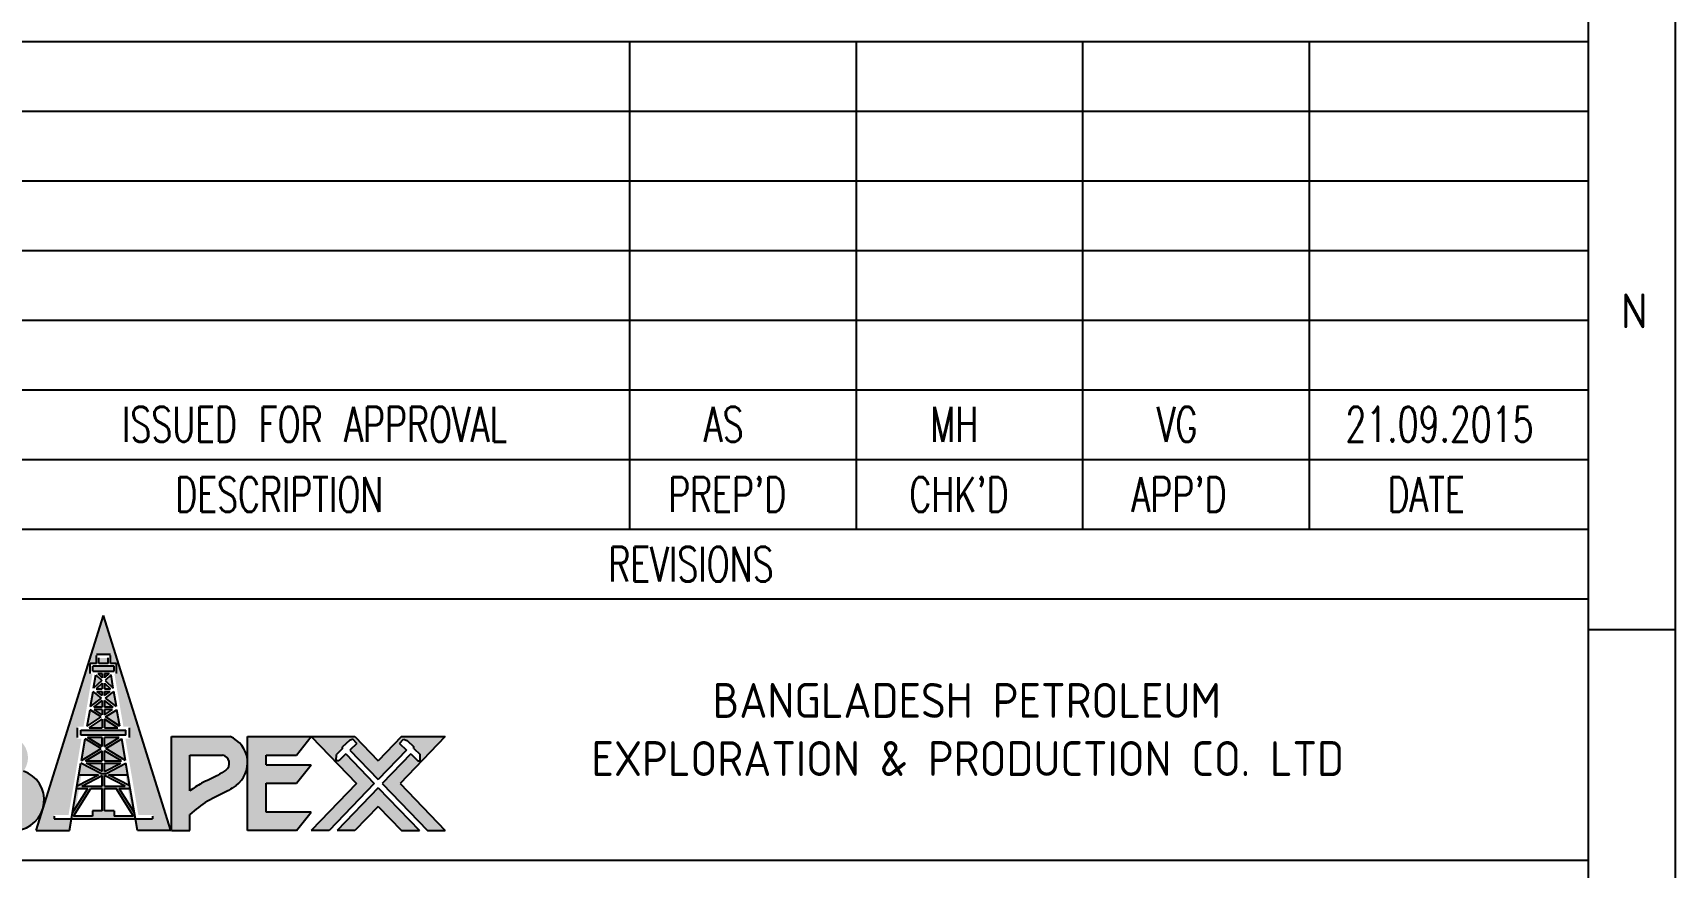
# Model space of a CAD drawing. Header units: inches. Extents: x 985 to 11353, y 526 to 2181.
# Drawn here: x 7622.6 to 7799.4, y 1181.1 to 1270.9 of the extents above; entities that cross this region are included whole.
import ezdxf

# ---------------------------------------------------------------- set-up
doc = ezdxf.new("R2010")
doc.units = ezdxf.units.IN
doc.header["$MEASUREMENT"] = 0
doc.layers.add('CABLE ROUTE FOR TOTAL PLANE-EMBED 2_DWG$0$SILICAGEL BORDER', color=7, linetype='Continuous')
doc.styles.add('CABLE ROUTE FOR TOTAL PLANE-EMBED 2_DWG$0$txt.shx', font='')
doc.styles.add('HZTXT', font='simplex.shx', dxfattribs={"width": 0.7})
doc.styles.get("Standard").update_dxf_attribs({"font": 'isocp3.shx'})
doc.styles.get('CABLE ROUTE FOR TOTAL PLANE-EMBED 2_DWG$0$txt.shx').set_extended_font_data('txt.shx')

# ---------------------------------------------------------------- blocks, each defined once
blk = doc.blocks.new('240A1')
at = {"lineweight": -3, "true_color": 0x008500}
h = blk.add_hatch(color=96, dxfattribs=at)
edge = h.paths.add_edge_path()
edge.add_line((1046024.47854611, 286314.3194872428), (1046024.244659214, 286314.3194872428))
edge.add_line((1046024.244659215, 286314.3194872428), (1046024.244659215, 286315.0192934594))
edge.add_line((1046024.244659215, 286315.0192934594), (1046024.597167288, 286315.0192934594))
edge.add_line((1046024.597167288, 286315.0192934594), (1046025.113445346, 286318.0650783862))
edge.add_line((1046025.113445346, 286318.0650783862), (1046024.98641935, 286318.0650783862))
edge.add_line((1046024.98641935, 286318.0650783862), (1046024.98641935, 286318.6329046621))
edge.add_line((1046024.98641935, 286318.6329046621), (1046025.338708924, 286318.6329046621))
edge.add_line((1046025.338708924, 286318.6329046621), (1046025.338708924, 286319.0995691365))
edge.add_line((1046025.338708924, 286319.0995691365), (1046026.14316959, 286319.0995691365))
edge.add_line((1046026.14316959, 286319.0995691365), (1046026.14316959, 286318.6329046621))
edge.add_line((1046026.14316959, 286318.6329046621), (1046026.495459163, 286318.6329046621))
edge.add_line((1046026.495459163, 286318.6329046621), (1046026.495459163, 286318.0315933115))
edge.add_line((1046026.495459163, 286318.0315933115), (1046026.37410908, 286318.0315933115))
edge.add_line((1046026.37410908, 286318.0315933115), (1046026.884711226, 286315.0192934594))
edge.add_line((1046026.884711226, 286315.0192934594), (1046027.237219299, 286315.0192934594))
edge.add_line((1046027.237219299, 286315.0192934594), (1046027.237219299, 286314.3194872428))
edge.add_line((1046027.237219299, 286314.3194872428), (1046027.003332403, 286314.3194872428))
edge.add_line((1046027.003332403, 286314.3194872428), (1046027.744329509, 286309.947971198))
edge.add_line((1046027.744329509, 286309.947971198), (1046028.564470519, 286309.947971198))
edge.add_line((1046028.564470519, 286309.947971198), (1046028.564470519, 286309.7256011958))
edge.add_line((1046028.564470519, 286309.7256011958), (1046027.5743429, 286309.7256011958))
edge.add_line((1046027.5743429, 286309.7256011958), (1046027.68935508, 286309.0470862778))
edge.add_line((1046027.68935508, 286309.0470862778), (1046029.608305017, 286309.0470862778))
edge.add_line((1046029.608305017, 286309.0470862778), (1046025.740939257, 286321.3945671889))
edge.add_line((1046025.740939257, 286321.3945671889), (1046021.96937988, 286309.352970841))
edge.add_arc((1046015.821471718, 286311.2026008168), 6.420117274448169, 341.9619347280242, 343.2558142216899, ccw=False)
edge.add_line((1046021.92604669, 286309.2146193729), (1046021.873573497, 286309.0470862778))
edge.add_line((1046021.873573497, 286309.0470862778), (1046023.792523433, 286309.0470862778))
edge.add_line((1046023.792523433, 286309.0470862778), (1046023.907535613, 286309.7256011958))
edge.add_line((1046023.907535613, 286309.7256011958), (1046022.917407995, 286309.7256011958))
edge.add_line((1046022.917407995, 286309.7256011958), (1046022.917407995, 286309.947971198))
edge.add_line((1046022.917407995, 286309.947971198), (1046023.737549005, 286309.947971198))
edge.add_line((1046023.737549005, 286309.947971198), (1046024.47854611, 286314.3194872428))
h = blk.add_hatch(color=96, dxfattribs=at)
h.paths.add_polyline_path([(1046025.809833606, 286313.6355855612), (1046025.809833606, 286313.0544091773), (1046026.774016653, 286313.0544091773)])
h.paths.add_polyline_path([(1046026.739010386, 286312.9166204791), (1046025.809833606, 286312.9166204791), (1046025.809833606, 286312.4352542259)])
h.paths.add_polyline_path([(1046025.672044908, 286312.9166204791), (1046024.742868127, 286312.9166204791), (1046025.672044908, 286312.4352542259)])
h.paths.add_polyline_path([(1046025.672044908, 286313.6355855612), (1046024.707861861, 286313.0544091773), (1046025.672044908, 286313.0544091773)])
h.paths.add_polyline_path([(1046024.685206148, 286314.3134723181), (1046024.475296821, 286313.0751112138), (1046025.607484194, 286313.7575548281)])
h.paths.add_polyline_path([(1046025.672044908, 286314.3864573923), (1046024.831032601, 286314.3864573923), (1046025.672044908, 286313.879524095)])
h.paths.add_polyline_path([(1046026.650845913, 286314.3864573923), (1046025.809833606, 286314.3864573923), (1046025.809833606, 286313.879524095)])
h.paths.add_polyline_path([(1046026.796672365, 286314.3134723181), (1046025.874394319, 286313.7575548281), (1046027.006581693, 286313.0751112138)])
h.paths.add_polyline_path([(1046027.032460451, 286314.8145346118), (1046024.449418062, 286314.8145346118), (1046024.449418062, 286314.5242460906), (1046027.032460451, 286314.5242460906)])
h.paths.add_polyline_path([(1046025.809833606, 286315.4423445393), (1046025.809833606, 286314.95232331), (1046026.56215288, 286314.95232331)])
h.paths.add_polyline_path([(1046025.672044908, 286315.4423445393), (1046024.919725634, 286314.95232331), (1046025.672044908, 286314.95232331)])
h.paths.add_polyline_path([(1046025.614708688, 286315.569438654), (1046024.969351682, 286315.9897902842), (1046024.809161507, 286315.0447475643)])
h.paths.add_polyline_path([(1046026.512526831, 286315.9897902842), (1046025.867169825, 286315.569438654), (1046026.672717006, 286315.0447475643)])
h.paths.add_polyline_path([(1046026.267973187, 286315.9949408097), (1046025.809833606, 286315.9949408097), (1046025.809833606, 286315.6965327688)])
h.paths.add_polyline_path([(1046025.672044908, 286315.9949408097), (1046025.213905326, 286315.9949408097), (1046025.672044908, 286315.6965327688)])
h.paths.add_polyline_path([(1046025.672044908, 286316.513849104), (1046025.182535573, 286316.132729508), (1046025.672044908, 286316.132729508)])
h.paths.add_polyline_path([(1046025.809833606, 286316.513849104), (1046025.809833606, 286316.132729508), (1046026.299342941, 286316.132729508)])
h.paths.add_polyline_path([(1046026.336063406, 286317.0308371239), (1046025.853084335, 286316.6548018264), (1046026.482925513, 286316.164423404)])
h.paths.add_polyline_path([(1046025.145815108, 286317.0308371239), (1046024.998953, 286316.164423404), (1046025.628794178, 286316.6548018264)])
h.paths.add_polyline_path([(1046025.672044908, 286317.0390765331), (1046025.359522581, 286317.0390765331), (1046025.672044908, 286316.7957545488)])
h.paths.add_polyline_path([(1046026.122355932, 286317.0390765331), (1046025.809833606, 286317.0390765331), (1046025.809833606, 286316.7957545488)])
h.paths.add_polyline_path([(1046025.809833606, 286317.5029219451), (1046025.809833606, 286317.1768652313), (1046026.15113741, 286317.1768652313)])
h.paths.add_polyline_path([(1046025.672044908, 286317.5029219451), (1046025.330741104, 286317.1768652313), (1046025.672044908, 286317.1768652313)])
h.paths.add_polyline_path([(1046025.641203868, 286317.6640184737), (1046025.307225278, 286317.9830772136), (1046025.178160854, 286317.2216610145)])
h.paths.add_polyline_path([(1046025.672044908, 286318.0650783862), (1046025.420860337, 286318.0650783862), (1046025.672044908, 286317.8251150022)])
h.paths.add_polyline_path([(1046026.061018177, 286318.0650783862), (1046025.809833606, 286318.0650783862), (1046025.809833606, 286317.8251150022)])
h.paths.add_polyline_path([(1046026.174653235, 286317.9830772136), (1046025.840674645, 286317.6640184737), (1046026.303717659, 286317.2216610145)])
h.paths.add_polyline_path([(1046026.357670465, 286318.4951159638), (1046025.124208049, 286318.4951159638), (1046025.124208049, 286318.2028670845), (1046026.357670465, 286318.2028670845)])
h.paths.add_polyline_path([(1046026.005380891, 286318.9617804383), (1046025.476497622, 286318.9617804383), (1046025.476497622, 286318.6329046621), (1046026.005380891, 286318.6329046621)])
h = blk.add_hatch(color=96, dxfattribs=at)
h.paths.add_polyline_path([(1046021.143928594, 286312.4683004221, 0.493757185457021), (1046020.633248468, 286314.3886699319), (1046018.464616782, 286314.3886699319), (1046018.464616782, 286309.0470862778), (1046020.741903814, 286309.0470862778, 0.8080166113142113)])
h.paths.add_polyline_path([(1046020.169620735, 286312.7250530722), (1046019.434536525, 286312.7293778826), (1046019.434536525, 286313.3513027625), (1046020.165910927, 286313.3556057467, -1.005900728992336)], flags=16)
h = blk.add_hatch(color=96, dxfattribs=at)
edge = h.paths.add_edge_path()
edge.add_spline(control_points=[(1046030.698452365, 286309.9689207612), (1046031.023979152, 286310.2443326699), (1046031.69695703, 286310.8137055438), (1046032.691366337, 286311.1911812901), (1046033.210716817, 286311.5398222658), (1046033.354303636, 286311.6362123737)], knot_values=[0, 0, 0, 0, 0.2854102591536394, 0.5900429659017357, 0.7064492234682908, 0.7064492234682908, 0.7064492234682908, 0.7064492234682908], degree=3, periodic=0)
edge.add_arc((1046032.398506794, 286312.9413196633), 1.617668891312851, 306.2172261304676, 359.216235592245)
edge.add_line((1046034.016024336, 286312.9191918247), (1046034.016024336, 286312.9634475019))
edge.add_arc((1046032.398506794, 286312.9413196633), 1.617668891312851, 0.7837644077550034, 67.95242044513195)
edge.add_line((1046033.005741544, 286314.4406923986), (1046029.641183948, 286314.4406923986))
edge.add_line((1046029.641183948, 286314.4406923986), (1046029.641183948, 286309.0470862778))
edge.add_line((1046029.641183948, 286309.0470862778), (1046030.698452365, 286309.0470862778))
edge.add_line((1046030.698452365, 286309.0470862778), (1046030.698452365, 286309.9689207612))
edge = h.paths.add_edge_path(flags=16)
edge.add_line((1046030.698452365, 286311.3373849932), (1046030.698452365, 286313.3834239807))
edge.add_line((1046030.698452365, 286313.3834239807), (1046032.582310161, 286313.3834239807))
edge.add_arc((1046032.469740961, 286312.9057557941), 0.490753218139046, -52.59611243457488, 76.73940035931543, ccw=False)
edge.add_spline(control_points=[(1046032.767839061, 286312.5159144879), (1046032.610120422, 286312.410769356), (1046032.169478795, 286312.1170100254), (1046031.423325515, 286311.8248278536), (1046030.919740623, 286311.4861908653), (1046030.698452365, 286311.3373849932)], knot_values=[0, 0, 0, 0, 0.1275011013348279, 0.3562184716653669, 0.5355067172174308, 0.5355067172174308, 0.5355067172174308, 0.5355067172174308], degree=3, periodic=0)
blk.add_hatch(color=96, dxfattribs=at).paths.add_polyline_path([(1046034.016024336, 286309.0470862778), (1046036.817118579, 286309.0470862778), (1046037.671869114, 286310.1043546957), (1046035.073292754, 286310.1043546957), (1046035.073292754, 286311.7671904673), (1046036.817118579, 286311.7671904673), (1046037.671869114, 286312.8244588852), (1046035.073292754, 286312.8244588852), (1046035.073292754, 286313.3834239807), (1046036.817118579, 286313.3834239807), (1046037.671869114, 286314.4406923986), (1046034.016024336, 286314.4406923986), (1046034.016024336, 286312.9634475019, -0.006839741393709764), (1046034.016024336, 286312.9191918247)])
h = blk.add_hatch(color=96, dxfattribs=at)
h.paths.add_polyline_path([(1046040.262692939, 286311.7438893382), (1046037.671869114, 286309.0470862778), (1046038.698629212, 286309.0470862778), (1046041.289453037, 286311.7438893382), (1046039.654619039, 286313.4455972214), (1046039.255151422, 286313.0618279225), (1046039.108861964, 286313.0496340478), (1046039.112951705, 286313.4070484518), (1046039.471244241, 286313.751260772), (1046039.471244241, 286313.8525579727), (1046039.863476536, 286314.2293762839), (1046040.062168766, 286314.2951388291), (1046040.290988756, 286314.0569588171), (1046039.891521138, 286313.6731895181), (1046041.517228262, 286311.9809818488), (1046043.142935385, 286313.6731895181), (1046042.743467768, 286314.0569588171), (1046042.972287758, 286314.2951388291), (1046043.170979988, 286314.2293762839), (1046043.563212283, 286313.8525579727), (1046043.563212283, 286313.751260772), (1046043.921504819, 286313.4070484518), (1046043.92559456, 286313.0496340478), (1046043.779305102, 286313.0618279225), (1046043.379837484, 286313.4455972214), (1046041.745003487, 286311.7438893382), (1046044.335827312, 286309.0470862778), (1046045.362587409, 286309.0470862778), (1046042.771763585, 286311.7438893382), (1046045.362587409, 286314.4406923986), (1046042.853516764, 286314.4406923986), (1046041.517228262, 286313.049742197), (1046040.18093976, 286314.4406923986), (1046037.671869114, 286314.4406923986)])
h.paths.add_polyline_path([(1046041.517228262, 286311.5067968276), (1046039.154179663, 286309.0470862778), (1046040.18093976, 286309.0470862778), (1046041.517228262, 286310.4380364795), (1046042.853516764, 286309.0470862778), (1046043.880276861, 286309.0470862778)], flags=17)
h = blk.add_hatch(color=96, dxfattribs=at)
h.paths.add_polyline_path([(1046027.5743429, 286309.7256011958), (1046027.518009611, 286310.0579397082), (1046026.634116519, 286311.4617811806), (1046027.28005041, 286311.4617811806), (1046027.253954269, 286311.615735488), (1046026.023697666, 286312.2530781598), (1046027.145921022, 286312.2530781598), (1046027.033859141, 286312.9141877747), (1046025.890711547, 286312.321972509), (1046025.591166966, 286312.321972509), (1046024.448019373, 286312.9141877747), (1046024.335957491, 286312.2530781598), (1046025.458180848, 286312.2530781598), (1046024.227924244, 286311.615735488), (1046024.201828104, 286311.4617811806), (1046024.847761995, 286311.4617811806), (1046023.963868902, 286310.0579397082), (1046023.907535613, 286309.7256011958)])
h.paths.add_polyline_path([(1046025.672044908, 286310.1896392872), (1046025.117422836, 286310.1896392872), (1046025.117422836, 286309.8810010485), (1046024.01528959, 286309.8810010485), (1046025.010587612, 286311.4617811806), (1046025.672044908, 286311.4617811806)], flags=16)
h.paths.add_polyline_path([(1046025.809833606, 286310.1896392872), (1046025.809833606, 286311.4617811806), (1046026.471290902, 286311.4617811806), (1046027.466588923, 286309.8810010485), (1046026.364455678, 286309.8810010485), (1046026.364455678, 286310.1896392872)], flags=16)
h.paths.add_polyline_path([(1046025.672044908, 286311.5995698789), (1046024.496264501, 286311.5995698789), (1046025.672044908, 286312.208690792)], flags=16)
h.paths.add_polyline_path([(1046025.809833606, 286311.5995698789), (1046025.809833606, 286312.208690792), (1046026.985614013, 286311.5995698789)], flags=16)
h = blk.add_hatch(color=96, dxfattribs=at)
h.paths.add_polyline_path([(1046024.475711658, 286312.2530781598), (1046024.335957491, 286312.2530781598), (1046024.227924244, 286311.615735488), (1046024.381132146, 286311.6951058676)])
h.paths.add_polyline_path([(1046024.337678976, 286311.4387536767), (1046024.34158227, 286311.4617811806), (1046024.201828104, 286311.4617811806), (1046023.963868902, 286310.0579397082), (1046024.155107888, 286310.3616746528)])
h.paths.add_polyline_path([(1046027.145921022, 286312.2530781598), (1046027.006166856, 286312.2530781598), (1046027.100746367, 286311.6951058676), (1046027.253954269, 286311.615735488)])
h.paths.add_polyline_path([(1046027.28005041, 286311.4617811806), (1046027.140296243, 286311.4617811806), (1046027.144199538, 286311.4387536767), (1046027.326770625, 286310.3616746528), (1046027.518009611, 286310.0579397082)])
at = {"lineweight": -3}
for p, q in [((1046010.9679728, 286354.3470175929), (1046110.9679728, 286354.3470175929)), ((1046055.9679728, 286326.3470175929), (1046055.9679728, 286354.3470175929)), ((1046068.9679728, 286326.3470175929), (1046068.9679728, 286354.3470175929)), ((1046081.9679728, 286326.3470175929), (1046081.9679728, 286354.3470175929)), ((1046094.9679728, 286326.3470175929), (1046094.9679728, 286354.3470175929)), ((1046010.9679728, 286350.3470175929), (1046110.9679728, 286350.3470175929)), ((1046010.9679728, 286346.3470175929), (1046110.9679728, 286346.3470175929)), ((1046010.9679728, 286342.3470175929), (1046110.9679728, 286342.3470175929)), ((1046010.9679728, 286338.3470175929), (1046110.9679728, 286338.3470175929)), ((1046010.9679728, 286334.3470175929), (1046110.9679728, 286334.3470175929)), ((1046010.9679728, 286334.3470175929), (1046110.9679728, 286334.3470175929)), ((1046010.9679728, 286330.3470175929), (1046110.9679728, 286330.3470175929)), ((1046010.9679728, 286326.3470175929), (1046110.9679728, 286326.3470175929)), ((1046010.9679728, 286322.3470175929), (1046110.9679728, 286322.3470175929))]:
    blk.add_line(p, q, dxfattribs=at)
at = {"color": 96, "lineweight": -3, "true_color": 0x008500}
for p, q in [((1046021.873573497, 286309.0470862778), (1046025.740939257, 286321.3945671889)), ((1046029.608305017, 286309.0470862778), (1046025.740939257, 286321.3945671889)), ((1046026.14316959, 286319.160069095), (1046025.338708924, 286319.160069095)), ((1046025.338708924, 286318.6329046621), (1046025.338708924, 286319.0995691365)), ((1046025.476497622, 286318.6329046621), (1046025.476497622, 286318.9617804383)), ((1046026.005380891, 286318.6329046621), (1046026.005380891, 286318.9617804383)), ((1046026.14316959, 286318.6329046621), (1046026.14316959, 286319.0995691365)), ((1046024.98641935, 286318.0650783862), (1046024.98641935, 286318.6329046621)), ((1046025.338708924, 286318.6329046621), (1046024.98641935, 286318.6329046621)), ((1046025.124208049, 286318.2028670845), (1046025.124208049, 286318.4951159638)), ((1046026.357670465, 286318.4951159638), (1046025.124208049, 286318.4951159638)), ((1046025.124208049, 286318.2028670845), (1046026.357670465, 286318.2028670845)), ((1046025.178160854, 286317.2216610145), (1046025.307225278, 286317.9830772136)), ((1046025.307225278, 286317.9830772136), (1046025.641203868, 286317.6640184737)), ((1046025.420860337, 286318.0650783862), (1046025.672044908, 286318.0650783862)), ((1046025.420860337, 286318.0650783862), (1046025.672044908, 286317.8251150022)), ((1046026.005380891, 286318.6329046621), (1046025.476497622, 286318.6329046621)), ((1046025.672044908, 286318.0650783862), (1046025.672044908, 286317.8251150022)), ((1046025.809833606, 286318.0650783862), (1046026.061018177, 286318.0650783862)), ((1046025.809833606, 286318.0650783862), (1046025.809833606, 286317.8251150022)), ((1046026.061018177, 286318.0650783862), (1046025.809833606, 286317.8251150022)), ((1046026.174653235, 286317.9830772136), (1046025.840674645, 286317.6640184737)), ((1046026.495459163, 286318.6329046621), (1046026.14316959, 286318.6329046621)), ((1046026.303717659, 286317.2216610145), (1046026.174653235, 286317.9830772136)), ((1046026.357670465, 286318.2028670845), (1046026.357670465, 286318.4951159638)), ((1046026.495459163, 286318.0650783862), (1046026.495459163, 286318.6329046621)), ((1046025.641203868, 286317.6640184737), (1046025.178160854, 286317.2216610145)), ((1046025.672044908, 286317.5029219451), (1046025.330741104, 286317.1768652313)), ((1046025.330741104, 286317.1768652313), (1046025.672044908, 286317.1768652313)), ((1046025.359522581, 286317.0390765331), (1046025.672044908, 286317.0390765331)), ((1046025.672044908, 286316.7957545488), (1046025.359522581, 286317.0390765331)), ((1046025.672044908, 286317.5029219451), (1046025.672044908, 286317.1768652313)), ((1046025.672044908, 286317.0390765331), (1046025.672044908, 286316.7957545488)), ((1046025.809833606, 286317.5029219451), (1046025.809833606, 286317.1768652313)), ((1046025.809833606, 286317.5029219451), (1046026.15113741, 286317.1768652313)), ((1046025.809833606, 286317.1768652313), (1046026.15113741, 286317.1768652313)), ((1046025.809833606, 286317.0390765331), (1046025.809833606, 286316.7957545488)), ((1046025.809833606, 286317.0390765331), (1046026.122355932, 286317.0390765331)), ((1046025.809833606, 286316.7957545488), (1046026.122355932, 286317.0390765331)), ((1046025.840674645, 286317.6640184737), (1046026.303717659, 286317.2216610145)), ((1046024.998953, 286316.164423404), (1046025.145815108, 286317.0308371239)), ((1046024.998953, 286316.164423404), (1046025.628794178, 286316.6548018264)), ((1046025.628794178, 286316.6548018264), (1046025.145815108, 286317.0308371239)), ((1046025.182535573, 286316.132729508), (1046025.672044908, 286316.513849104)), ((1046025.672044908, 286316.132729508), (1046025.182535573, 286316.132729508)), ((1046025.672044908, 286316.513849104), (1046025.672044908, 286316.132729508)), ((1046025.809833606, 286316.513849104), (1046025.809833606, 286316.132729508)), ((1046026.299342941, 286316.132729508), (1046025.809833606, 286316.513849104)), ((1046026.299342941, 286316.132729508), (1046025.809833606, 286316.132729508)), ((1046025.853084335, 286316.6548018264), (1046026.336063406, 286317.0308371239)), ((1046026.482925513, 286316.164423404), (1046025.853084335, 286316.6548018264)), ((1046026.482925513, 286316.164423404), (1046026.336063406, 286317.0308371239)), ((1046024.809161507, 286315.0447475643), (1046024.969351682, 286315.9897902842)), ((1046024.809161507, 286315.0447475643), (1046025.614708688, 286315.569438654)), ((1046024.919725634, 286314.95232331), (1046025.672044908, 286315.4423445393)), ((1046025.614708688, 286315.569438654), (1046024.969351682, 286315.9897902842)), ((1046025.672044908, 286315.9949408097), (1046025.213905326, 286315.9949408097)), ((1046025.672044908, 286315.6965327688), (1046025.213905326, 286315.9949408097)), ((1046025.672044908, 286315.9949408097), (1046025.672044908, 286315.6965327688)), ((1046025.672044908, 286315.4423445393), (1046025.672044908, 286314.95232331)), ((1046025.809833606, 286315.9949408097), (1046025.809833606, 286315.6965327688)), ((1046026.267973187, 286315.9949408097), (1046025.809833606, 286315.9949408097)), ((1046025.809833606, 286315.6965327688), (1046026.267973187, 286315.9949408097)), ((1046025.809833606, 286315.4423445393), (1046025.809833606, 286314.95232331)), ((1046026.56215288, 286314.95232331), (1046025.809833606, 286315.4423445393)), ((1046025.867169825, 286315.569438654), (1046026.512526831, 286315.9897902842)), ((1046026.672717006, 286315.0447475643), (1046025.867169825, 286315.569438654)), ((1046026.672717006, 286315.0447475643), (1046026.512526831, 286315.9897902842)), ((1046024.244659215, 286314.3864573923), (1046024.244659215, 286314.95232331)), ((1046024.449418062, 286314.5242460906), (1046024.449418062, 286314.8145346118)), ((1046024.449418062, 286314.8145346118), (1046027.032460451, 286314.8145346118)), ((1046027.032460451, 286314.5242460906), (1046024.449418062, 286314.5242460906)), ((1046024.475296821, 286313.0751112138), (1046024.685206148, 286314.3134723181)), ((1046025.607484194, 286313.7575548281), (1046024.685206148, 286314.3134723181)), ((1046025.672044908, 286314.3864573923), (1046024.831032601, 286314.3864573923)), ((1046025.672044908, 286313.879524095), (1046024.831032601, 286314.3864573923)), ((1046024.919725634, 286314.95232331), (1046025.672044908, 286314.95232331)), ((1046025.672044908, 286313.879524095), (1046025.672044908, 286314.3864573923)), ((1046025.809833606, 286314.95232331), (1046026.56215288, 286314.95232331)), ((1046026.650845913, 286314.3864573923), (1046025.809833606, 286314.3864573923)), ((1046025.809833606, 286313.879524095), (1046025.809833606, 286314.3864573923)), ((1046025.809833606, 286313.879524095), (1046026.650845913, 286314.3864573923)), ((1046025.874394319, 286313.7575548281), (1046026.796672365, 286314.3134723181)), ((1046027.006581693, 286313.0751112138), (1046026.796672365, 286314.3134723181)), ((1046027.032460451, 286314.5242460906), (1046027.032460451, 286314.8145346118)), ((1046027.237219299, 286314.3864573923), (1046027.237219299, 286314.95232331)), ((1046029.641183948, 286309.0470862778), (1046029.641183948, 286314.4406923986)), ((1046029.641183948, 286314.4406923986), (1046033.005741544, 286314.4406923986)), ((1046034.016024336, 286309.0470862778), (1046034.016024336, 286314.4406923986)), ((1046034.016024336, 286314.4406923986), (1046037.671869114, 286314.4406923986)), ((1046036.817118579, 286313.3834239807), (1046037.671869114, 286314.4406923986)), ((1046037.671869114, 286314.4406923986), (1046040.262692939, 286311.7438893382)), ((1046037.671869114, 286314.4406923986), (1046040.18093976, 286314.4406923986)), ((1046039.863476536, 286314.2293762839), (1046039.471244241, 286313.8525579727)), ((1046040.062168766, 286314.2951388291), (1046039.863476536, 286314.2293762839)), ((1046040.290988756, 286314.0569588171), (1046040.062168766, 286314.2951388291)), ((1046040.18093976, 286314.4406923986), (1046041.517228262, 286313.049742197)), ((1046042.853516764, 286314.4406923986), (1046041.517228262, 286313.049742197)), ((1046042.743467768, 286314.0569588171), (1046042.972287758, 286314.2951388291)), ((1046045.362587409, 286314.4406923986), (1046042.771763585, 286311.7438893382)), ((1046042.853516764, 286314.4406923986), (1046045.362587409, 286314.4406923986)), ((1046042.972287758, 286314.2951388291), (1046043.170979988, 286314.2293762839)), ((1046043.170979988, 286314.2293762839), (1046043.563212283, 286313.8525579727)), ((1046024.475296821, 286313.0751112138), (1046025.607484194, 286313.7575548281)), ((1046024.707861861, 286313.0544091773), (1046025.672044908, 286313.6355855612)), ((1046025.672044908, 286313.0544091773), (1046025.672044908, 286313.6355855612)), ((1046025.809833606, 286313.0544091773), (1046025.809833606, 286313.6355855612)), ((1046026.774016653, 286313.0544091773), (1046025.809833606, 286313.6355855612)), ((1046027.006581693, 286313.0751112138), (1046025.874394319, 286313.7575548281)), ((1046030.698452365, 286311.3373849932), (1046030.698452365, 286313.3834239807)), ((1046030.698452365, 286313.3834239807), (1046032.582310161, 286313.3834239807)), ((1046035.073292754, 286312.8244588852), (1046035.073292754, 286313.3834239807)), ((1046035.073292754, 286313.3834239807), (1046036.817118579, 286313.3834239807)), ((1046039.108861964, 286313.0496340478), (1046039.112951705, 286313.4070484518)), ((1046039.471244241, 286313.751260772), (1046039.112951705, 286313.4070484518)), ((1046039.654619039, 286313.4455972214), (1046039.255151422, 286313.0618279225)), ((1046039.471244241, 286313.751260772), (1046039.471244241, 286313.8525579727)), ((1046039.654619039, 286313.4455972214), (1046041.289453037, 286311.7438893382)), ((1046040.290988756, 286314.0569588171), (1046039.891521138, 286313.6731895181)), ((1046039.891521138, 286313.6731895181), (1046041.517228262, 286311.9809818488)), ((1046043.142935385, 286313.6731895181), (1046041.517228262, 286311.9809818488)), ((1046043.379837484, 286313.4455972214), (1046041.745003487, 286311.7438893382)), ((1046042.743467768, 286314.0569588171), (1046043.142935385, 286313.6731895181)), ((1046043.379837484, 286313.4455972214), (1046043.779305102, 286313.0618279225)), ((1046043.563212283, 286313.751260772), (1046043.563212283, 286313.8525579727)), ((1046043.563212283, 286313.751260772), (1046043.921504819, 286313.4070484518)), ((1046043.92559456, 286313.0496340478), (1046043.921504819, 286313.4070484518)), ((1046024.201828104, 286311.4617811806), (1046024.448019373, 286312.9141877747)), ((1046025.591166966, 286312.321972509), (1046024.448019373, 286312.9141877747)), ((1046024.707861861, 286313.0544091773), (1046025.672044908, 286313.0544091773)), ((1046024.742868127, 286312.9166204791), (1046025.672044908, 286312.9166204791)), ((1046025.672044908, 286312.4352542259), (1046024.742868127, 286312.9166204791)), ((1046025.591166966, 286312.321972509), (1046025.890711547, 286312.321972509)), ((1046025.672044908, 286312.4352542259), (1046025.672044908, 286312.9166204791)), ((1046025.809833606, 286313.0544091773), (1046026.774016653, 286313.0544091773)), ((1046025.809833606, 286312.4352542259), (1046025.809833606, 286312.9166204791)), ((1046025.809833606, 286312.9166204791), (1046026.739010386, 286312.9166204791)), ((1046025.809833606, 286312.4352542259), (1046026.739010386, 286312.9166204791)), ((1046025.890711547, 286312.321972509), (1046027.033859141, 286312.9141877747)), ((1046027.28005041, 286311.4617811806), (1046027.033859141, 286312.9141877747)), ((1046035.073292754, 286312.8244588852), (1046037.671869114, 286312.8244588852)), ((1046036.817118579, 286311.7671904673), (1046037.671869114, 286312.8244588852)), ((1046039.255151422, 286313.0618279225), (1046039.108861964, 286313.0496340478)), ((1046043.779305102, 286313.0618279225), (1046043.92559456, 286313.0496340478)), ((1046023.907535613, 286309.7256011958), (1046024.201828104, 286311.4617811806)), ((1046023.963868902, 286310.0579397082), (1046024.847761995, 286311.4617811806)), ((1046024.01528959, 286309.8810010485), (1046025.010587612, 286311.4617811806)), ((1046024.201828104, 286311.4617811806), (1046024.847761995, 286311.4617811806)), ((1046024.227924244, 286311.615735488), (1046025.458180848, 286312.2530781598)), ((1046024.335957491, 286312.2530781598), (1046025.458180848, 286312.2530781598)), ((1046024.496264501, 286311.5995698789), (1046025.672044908, 286312.208690792)), ((1046024.496264501, 286311.5995698789), (1046025.672044908, 286311.5995698789)), ((1046025.010587612, 286311.4617811806), (1046025.672044908, 286311.4617811806)), ((1046025.672044908, 286311.5995698789), (1046025.672044908, 286312.208690792)), ((1046025.672044908, 286310.1896392872), (1046025.672044908, 286311.4617811806)), ((1046025.809833606, 286311.5995698789), (1046025.809833606, 286312.208690792)), ((1046026.985614013, 286311.5995698789), (1046025.809833606, 286312.208690792)), ((1046025.809833606, 286311.5995698789), (1046026.985614013, 286311.5995698789)), ((1046025.809833606, 286310.1896392872), (1046025.809833606, 286311.4617811806)), ((1046025.809833606, 286311.4617811806), (1046026.471290902, 286311.4617811806)), ((1046027.253954269, 286311.615735488), (1046026.023697666, 286312.2530781598)), ((1046026.023697666, 286312.2530781598), (1046027.145921022, 286312.2530781598)), ((1046027.466588923, 286309.8810010485), (1046026.471290902, 286311.4617811806)), ((1046026.634116519, 286311.4617811806), (1046027.28005041, 286311.4617811806)), ((1046027.518009611, 286310.0579397082), (1046026.634116519, 286311.4617811806)), ((1046027.5743429, 286309.7256011958), (1046027.28005041, 286311.4617811806)), ((1046035.073292754, 286310.1043546957), (1046035.073292754, 286311.7671904673)), ((1046035.073292754, 286311.7671904673), (1046036.817118579, 286311.7671904673)), ((1046040.262692939, 286311.7438893382), (1046037.671869114, 286309.0470862778)), ((1046041.289453037, 286311.7438893382), (1046038.698629212, 286309.0470862778)), ((1046041.289453037, 286311.7438893382), (1046038.698629212, 286309.0470862778)), ((1046041.517228262, 286311.5067968276), (1046039.154179663, 286309.0470862778)), ((1046041.517228262, 286311.5067968276), (1046039.154179663, 286309.0470862778)), ((1046041.517228262, 286311.5067968276), (1046043.880276861, 286309.0470862778)), ((1046041.745003487, 286311.7438893382), (1046044.335827312, 286309.0470862778)), ((1046042.771763585, 286311.7438893382), (1046045.362587409, 286309.0470862778)), ((1046041.517228262, 286310.4380364795), (1046040.18093976, 286309.0470862778)), ((1046041.517228262, 286310.4380364795), (1046042.853516764, 286309.0470862778)), ((1046022.917407995, 286309.8810010485), (1046022.917407995, 286309.7256011958)), ((1046022.917407995, 286309.7256011958), (1046028.564470519, 286309.7256011958)), ((1046023.792523433, 286309.0470862778), (1046023.907535613, 286309.7256011958)), ((1046025.117422836, 286309.8810010485), (1046024.01528959, 286309.8810010485)), ((1046025.672044908, 286310.1896392872), (1046025.117422836, 286310.1896392872)), ((1046025.117422836, 286310.1896392872), (1046025.117422836, 286309.8810010485)), ((1046026.364455678, 286310.1896392872), (1046025.809833606, 286310.1896392872)), ((1046026.364455678, 286310.1896392872), (1046026.364455678, 286309.8810010485)), ((1046027.466588923, 286309.8810010485), (1046026.364455678, 286309.8810010485)), ((1046027.68935508, 286309.0470862778), (1046027.5743429, 286309.7256011958)), ((1046028.564470519, 286309.8810010485), (1046028.564470519, 286309.7256011958)), ((1046030.698452365, 286309.0470862778), (1046030.698452365, 286309.9689207612)), ((1046037.671869114, 286310.1043546957), (1046035.073292754, 286310.1043546957)), ((1046036.817118579, 286309.0470862778), (1046037.671869114, 286310.1043546957)), ((1046021.873573497, 286309.0470862778), (1046023.792523433, 286309.0470862778)), ((1046029.608305017, 286309.0470862778), (1046027.68935508, 286309.0470862778)), ((1046029.641183948, 286309.0470862778), (1046030.698452365, 286309.0470862778)), ((1046036.817118579, 286309.0470862778), (1046034.016024336, 286309.0470862778)), ((1046038.698629212, 286309.0470862778), (1046037.671869114, 286309.0470862778)), ((1046040.18093976, 286309.0470862778), (1046039.154179663, 286309.0470862778)), ((1046042.853516764, 286309.0470862778), (1046043.880276861, 286309.0470862778)), ((1046044.335827312, 286309.0470862778), (1046045.362587409, 286309.0470862778))]:
    blk.add_line(p, q, dxfattribs=at)
at = {"color": 0, "lineweight": -3}
for p, q in [((1046110.9679728, 286320.5970175929), (1046115.9679728, 286320.5970175929)), ((1046010.9679728, 286307.3470175929), (1046110.9679728, 286307.3470175929))]:
    blk.add_line(p, q, dxfattribs=at)
at = {"color": 5, "lineweight": -3}
blk.add_lwpolyline([(1045274.9679728, 286840.3470175929), (1046115.9679728, 286840.3470175929), (1046115.9679728, 286246.3470175929), (1045274.9679728, 286246.3470175929)], close=True, dxfattribs=at)
at = {"color": 0, "lineweight": -3}
blk.add_lwpolyline([(1045279.9679728, 286835.3470175929), (1046110.9679728, 286835.3470175929), (1046110.9679728, 286251.3470175929), (1045279.9679728, 286251.3470175929)], close=True, dxfattribs=at)
at = {"color": 96, "lineweight": -3, "true_color": 0x008500}
for centre, radius, start, end in [((1046032.398506794, 286312.9413196633), 1.617668891312851, 306.2172275999096, 67.95242019910177), ((1046032.469740961, 286312.9057557941), 0.4907532181390458, 307.4038894278906, 76.7394016851773), ((1046020.57549345, 286310.8008689728), 1.761660055353348, 275.4203729556199, 71.1755150374299)]:
    blk.add_arc(centre, radius, start, end, dxfattribs=at)
for points in [[(1046032.767839061, 286312.5159144879), (1046032.287547385, 286312.2132135868), (1046031.374851627, 286311.7613993771), (1046030.698452365, 286311.3373849932)], [(1046033.354303636, 286311.6362123737), (1046032.917939467, 286311.3564949561), (1046031.7119018, 286310.7357039791), (1046030.698452365, 286309.9689207612)]]:
    blk.add_spline(points, degree=3, dxfattribs=at)
at = {"lineweight": -3, "style": 'HZTXT', "width": 0.7}
for s, p in [('DESCRIPTION', (1046029.8679728, 286327.3470175929)), ("PREP'D", (1046058.161018435, 286327.3470175929)), ("CHK'D", (1046072.002617461, 286327.3470175929)), ("APP'D", (1046084.761018435, 286327.3470175929)), ('DATE', (1046099.456926041, 286327.3470175929)), ('REVISIONS', (1046054.7283665, 286323.3470175929))]:
    blk.add_text(s, height=2, dxfattribs=at).set_placement(p)
at = {"color": 7, "lineweight": -3}
for s, p in [('BANGLADESH PETROLEUM', (1046060.711921584, 286315.5206386243)), ('EXPLORATION & PRODUCTION CO. LTD', (1046053.754068389, 286312.1833965614))]:
    blk.add_text(s, height=2, dxfattribs=at).set_placement(p)
at = {"lineweight": -3, "insert": (1046112.848916394, 286339.8791970155), "char_height": 2, "attachment_point": 1}
blk.add_mtext_dynamic_manual_height_columns('N', width=2, gutter_width=1, heights=[0], dxfattribs=at)

msp = doc.modelspace()

# ---------------------------------------------------------------- block references
at = {"layer": 'CABLE ROUTE FOR TOTAL PLANE-EMBED 2_DWG$0$SILICAGEL BORDER', "color": 7, "xscale": 1.875, "yscale": 1.875, "zscale": 1.875}
msp.add_blockref('240A1', (-1953668.069266645, -535644.4357836178), dxfattribs=at)

# ---------------------------------------------------------------- texts
at = {"layer": 'CABLE ROUTE FOR TOTAL PLANE-EMBED 2_DWG$0$SILICAGEL BORDER', "color": 4, "style": 'CABLE ROUTE FOR TOTAL PLANE-EMBED 2_DWG$0$txt.shx', "width": 0.7}
for s, p in [('ISSUED FOR APPROVAL', (7632.195481013536, 1226.894447329807)), ('AS', (7694.813522421784, 1226.894447329807)), ('MH', (7719.188522421784, 1226.894447329807)), ('VG', (7743.563522421784, 1226.894447329807)), ('21.09.2015', (7763.876026052454, 1226.894447329807))]:
    msp.add_text(s, height=3.750002025, dxfattribs=at).set_placement(p)

doc.saveas('drawing.dxf')
